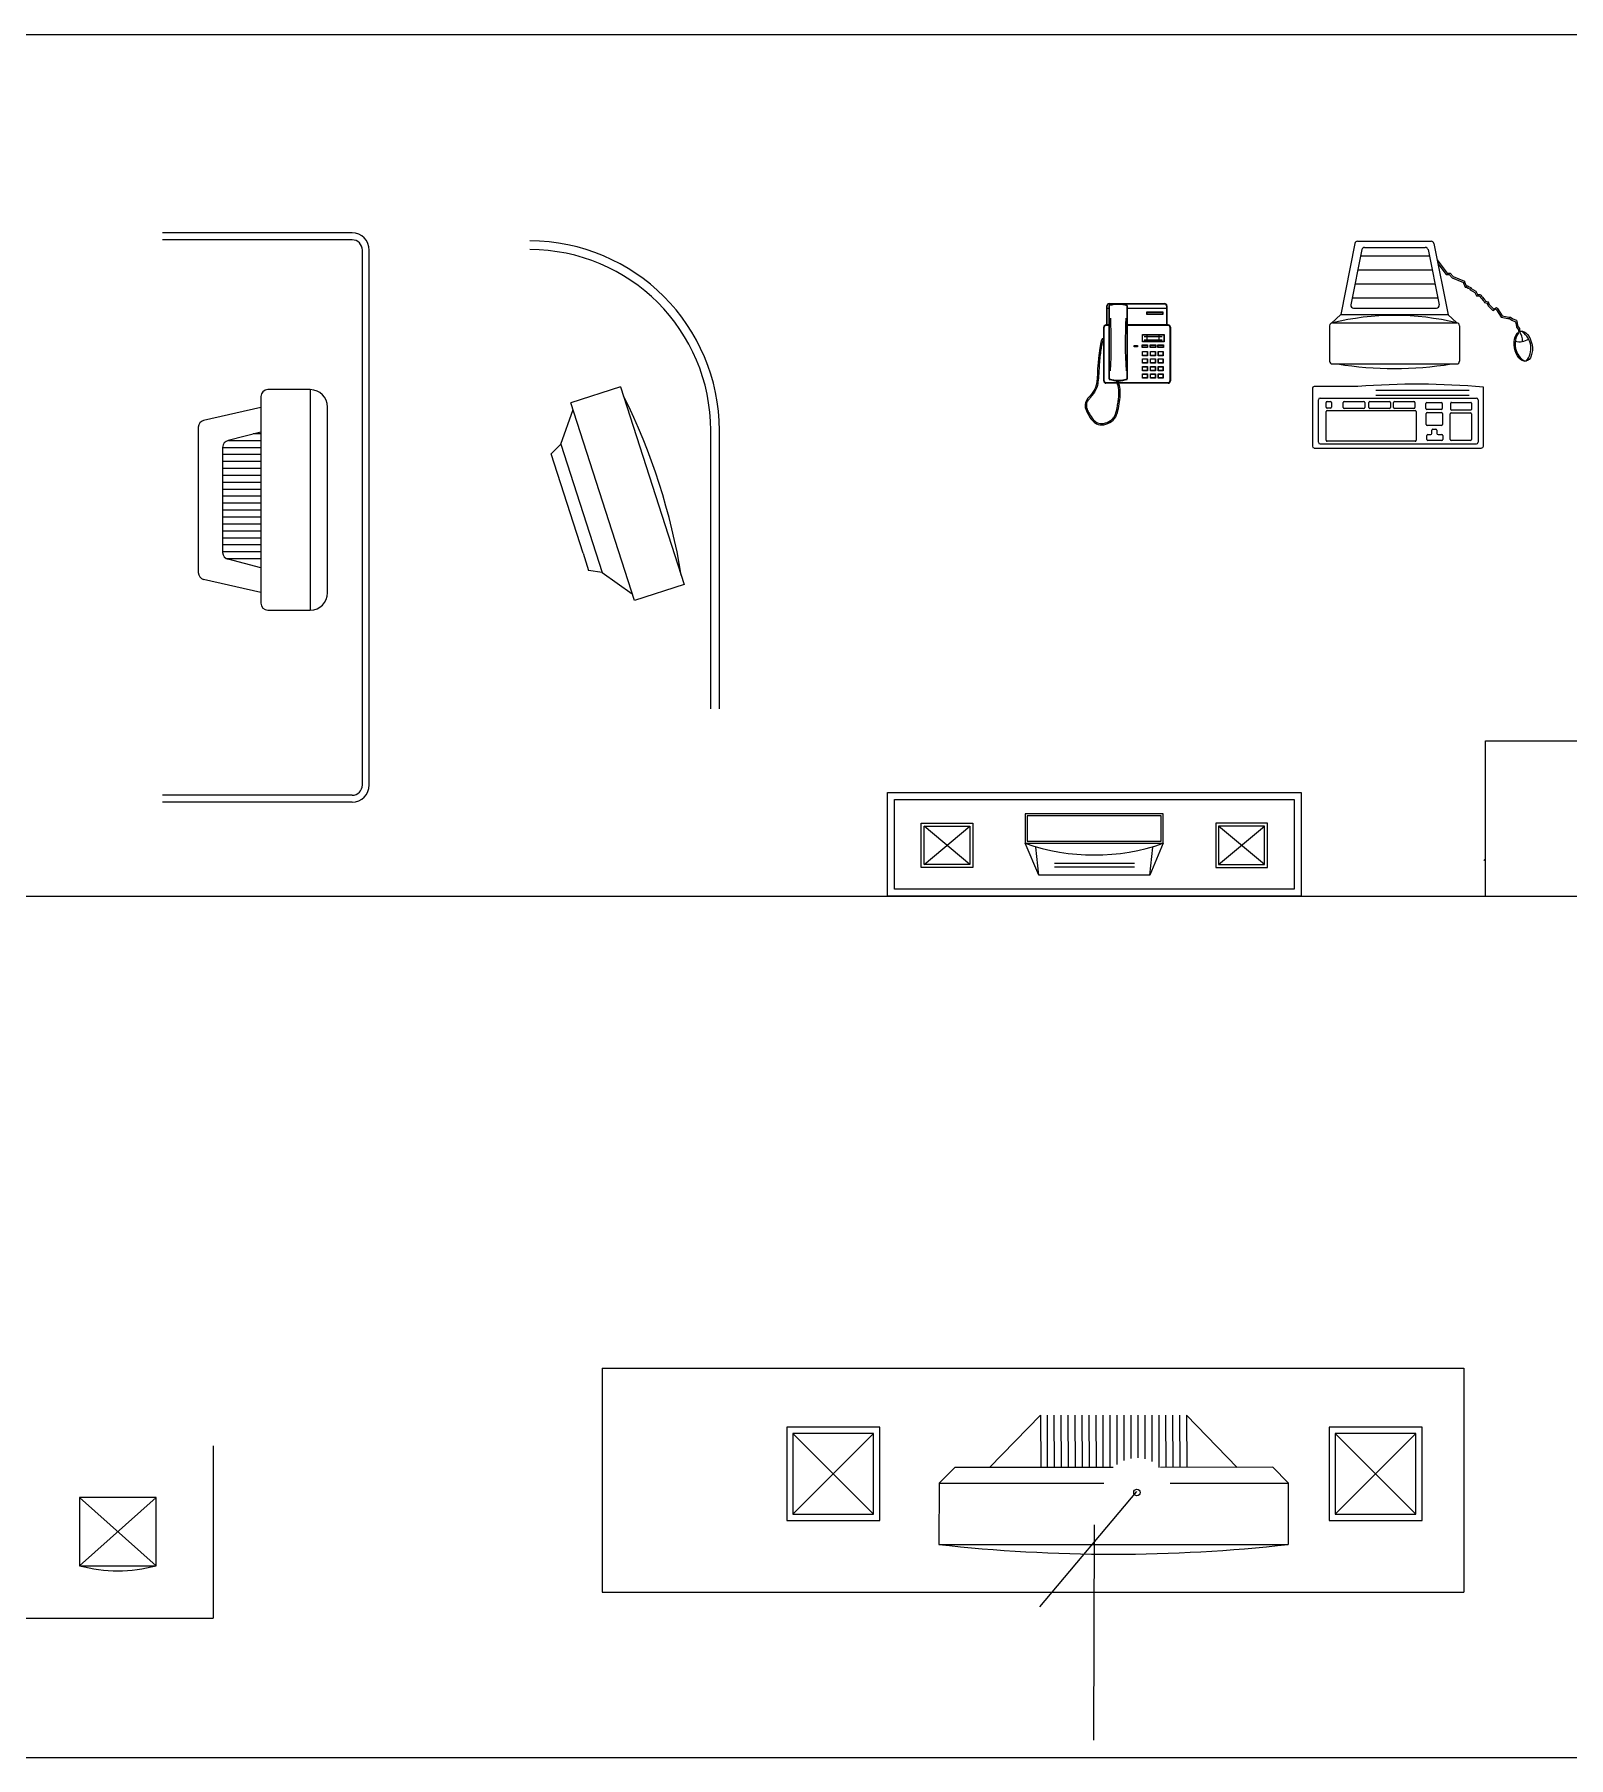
# Model space of a CAD drawing. Header units: inches. Extents: x 11.6 to 54.1, y 10.7 to 35.5.
# Drawn here: x 23.7 to 28.15, y 23.92 to 28.92 of the extents above; entities that cross this region are included whole.
import ezdxf

# ---------------------------------------------------------------- set-up
doc = ezdxf.new("R2010")
doc.units = ezdxf.units.IN
doc.header["$MEASUREMENT"] = 0
for name, color, linetype in [('02', 2, 'Continuous'), ('1', 1, 'Continuous'), ('4', 4, 'Continuous')]:
    doc.layers.add(name, color=color, linetype=linetype)

msp = doc.modelspace()

# ---------------------------------------------------------------- linework, layer by layer
at = {"layer": '02'}
for p, q in [((24.6193, 28.3421), (24.0693, 28.3421)), ((24.6193, 28.3221), (24.0693, 28.3221)), ((27.5285, 28.3114, -1.9474), (27.4875, 28.1053, -1.9474)), ((27.5363, 28.3178, -1.9474), (27.7501, 28.3178, -1.9474)), ((27.5569, 28.3002, -1.9474), (27.7329, 28.3002, -1.9474)), ((27.7579, 28.3114, -1.9474), (27.799, 28.1048, -1.9474)), ((24.6493, 26.7403), (24.6493, 28.2921)), ((24.6693, 26.7403), (24.6693, 28.2921)), ((27.5491, 28.2938, -1.9474), (27.5172, 28.1333, -1.9474)), ((27.5463, 28.2757, -1.9474), (27.7435, 28.2757, -1.9474)), ((27.7407, 28.2938, -1.9474), (27.7726, 28.1333, -1.9474)), ((27.7673, 28.2639, -1.9474), (27.796, 28.2257, -1.9474)), ((27.7694, 28.2533, -1.9474), (27.7931, 28.2219, -1.9474)), ((27.5382, 28.235, -1.9474), (27.7516, 28.235, -1.9474)), ((27.7931, 28.2219, -1.9474), (27.802, 28.2219, -1.9474)), ((27.796, 28.2257, -1.9474), (27.8049, 28.2257, -1.9474)), ((27.802, 28.2219, -1.9474), (27.811, 28.2114, -1.9474)), ((27.8049, 28.2257, -1.9474), (27.8139, 28.2153, -1.9474)), ((27.811, 28.2114, -1.9474), (27.8438, 28.198, -1.9474)), ((27.8139, 28.2153, -1.9474), (27.8467, 28.2019, -1.9474)), ((27.8467, 28.2019, -1.9474), (27.8467, 28.2002, -1.9474)), ((27.8467, 28.2002, -1.9474), (27.8512, 28.1884, -1.9474)), ((27.522, 28.1535, -1.9474), (27.7678, 28.1535, -1.9474)), ((27.5301, 28.1942, -1.9474), (27.7597, 28.1942, -1.9474)), ((27.8438, 28.198, -1.9474), (27.8438, 28.1964, -1.9474)), ((27.8438, 28.1964, -1.9474), (27.8483, 28.1846, -1.9474)), ((27.8483, 28.1846, -1.9474), (27.8528, 28.1846, -1.9474)), ((27.8512, 28.1884, -1.9474), (27.8557, 28.1884, -1.9474)), ((27.8528, 28.1846, -1.9474), (27.8573, 28.1816, -1.9474)), ((27.8557, 28.1884, -1.9474), (27.8602, 28.1855, -1.9474)), ((27.8573, 28.1816, -1.9474), (27.8617, 28.1801, -1.9474)), ((27.8602, 28.1855, -1.9474), (27.8646, 28.184, -1.9474)), ((27.8617, 28.1801, -1.9474), (27.8632, 28.1771, -1.9474)), ((27.8632, 28.1771, -1.9474), (27.8767, 28.1697, -1.9474)), ((27.8646, 28.184, -1.9474), (27.8661, 28.181, -1.9474)), ((27.8661, 28.181, -1.9474), (27.8796, 28.1735, -1.9474)), ((27.8767, 28.1697, -1.9474), (27.8812, 28.1592, -1.9474)), ((27.8796, 28.1735, -1.9474), (27.8841, 28.1631, -1.9474)), ((27.8812, 28.1592, -1.9474), (27.8886, 28.1592, -1.9474)), ((27.8841, 28.1631, -1.9474), (27.8915, 28.1631, -1.9474)), ((27.8886, 28.1592, -1.9474), (27.8916, 28.1577, -1.9474)), ((27.8915, 28.1631, -1.9474), (27.8945, 28.1616, -1.9474)), ((27.8916, 28.1577, -1.9474), (27.8931, 28.1547, -1.9474)), ((27.8931, 28.1547, -1.9474), (27.8961, 28.1518, -1.9474)), ((27.8945, 28.1616, -1.9474), (27.896, 28.1586, -1.9474)), ((27.896, 28.1586, -1.9474), (27.899, 28.1556, -1.9474)), ((27.8961, 28.1518, -1.9474), (27.9006, 28.1458, -1.9474)), ((27.899, 28.1556, -1.9474), (27.9035, 28.1497, -1.9474)), ((26.809, 28.0751, -1.9474), (26.809, 28.1309, -1.9474)), ((26.8103, 28.0751, -1.9474), (26.8103, 28.1309, -1.9474)), ((26.8103, 28.1235, -1.9474), (26.8158, 28.1235, -1.9474)), ((26.8154, 28.1373, -1.9474), (26.9767, 28.1373, -1.9474)), ((26.8154, 28.136, -1.9474), (26.9767, 28.136, -1.9474)), ((26.8158, 27.9173, -1.9474), (26.8158, 28.132, -1.9474)), ((26.8171, 27.9173, -1.9474), (26.8171, 28.131, -1.9474)), ((26.867, 28.132, -1.9474), (26.867, 27.9173, -1.9474)), ((26.8683, 28.132, -1.9474), (26.8683, 27.9173, -1.9474)), ((26.8683, 28.1235, -1.9474), (26.9831, 28.1235, -1.9474)), ((26.9251, 28.1056, -1.9474), (26.9251, 28.1127, -1.9474)), ((26.9251, 28.1127, -1.9474), (26.9711, 28.1127, -1.9474)), ((26.9711, 28.1056, -1.9474), (26.9251, 28.1056, -1.9474)), ((26.9257, 28.1062, -1.9474), (26.9257, 28.112, -1.9474)), ((26.9257, 28.112, -1.9474), (26.9705, 28.112, -1.9474)), ((26.9705, 28.1062, -1.9474), (26.9257, 28.1062, -1.9474)), ((26.9705, 28.112, -1.9474), (26.9705, 28.1062, -1.9474)), ((26.9711, 28.1127, -1.9474), (26.9711, 28.1056, -1.9474)), ((26.9818, 28.1309, -1.9474), (26.9818, 28.0751, -1.9474)), ((26.9831, 28.1309, -1.9474), (26.9831, 28.0751, -1.9474)), ((27.4603, 28.08, -1.9474), (27.4875, 28.1053, -1.9474)), ((27.4875, 28.1053, -1.9474), (27.7989, 28.1053, -1.9474)), ((27.5249, 28.1239, -1.9474), (27.7649, 28.1239, -1.9474)), ((27.7985, 28.1053, -1.9474), (27.8247, 28.0809, -1.9474)), ((27.9006, 28.1458, -1.9474), (27.9035, 28.1428, -1.9474)), ((27.9035, 28.1497, -1.9474), (27.9065, 28.1467, -1.9474)), ((27.9035, 28.1428, -1.9474), (27.905, 28.1398, -1.9474)), ((27.905, 28.1398, -1.9474), (27.911, 28.1383, -1.9474)), ((27.9065, 28.1467, -1.9474), (27.9079, 28.1437, -1.9474)), ((27.9079, 28.1437, -1.9474), (27.9139, 28.1422, -1.9474)), ((27.911, 28.1383, -1.9474), (27.914, 28.1339, -1.9474)), ((27.9139, 28.1422, -1.9474), (27.9169, 28.1377, -1.9474)), ((27.914, 28.1339, -1.9474), (27.9155, 28.1309, -1.9474)), ((27.9155, 28.1309, -1.9474), (27.9289, 28.1175, -1.9474)), ((27.9169, 28.1377, -1.9474), (27.9184, 28.1347, -1.9474)), ((27.9184, 28.1347, -1.9474), (27.9318, 28.1213, -1.9474)), ((27.9289, 28.1175, -1.9474), (27.9364, 28.1219, -1.9474)), ((27.9318, 28.1213, -1.9474), (27.9393, 28.1258, -1.9474)), ((27.9364, 28.1219, -1.9474), (27.9394, 28.1189, -1.9474)), ((27.9393, 28.1258, -1.9474), (27.9423, 28.1228, -1.9474)), ((27.9394, 28.1189, -1.9474), (27.9528, 28.0981, -1.9474)), ((27.9423, 28.1228, -1.9474), (27.9557, 28.1019, -1.9474)), ((27.9557, 28.1019, -1.9474), (27.9751, 28.0975, -1.9474)), ((26.8, 27.9125, -1.9474), (26.8, 28.0687, -1.9474)), ((26.8013, 27.9125, -1.9474), (26.8013, 28.0687, -1.9474)), ((26.8158, 28.0751, -1.9474), (26.8064, 28.0751, -1.9474)), ((26.8158, 28.0738, -1.9474), (26.8064, 28.0738, -1.9474)), ((26.9869, 28.0751, -1.9474), (26.8683, 28.0751, -1.9474)), ((26.9869, 28.0738, -1.9474), (26.8683, 28.0738, -1.9474)), ((26.9921, 28.0687, -1.9474), (26.9921, 27.9125, -1.9474)), ((26.9933, 28.0687, -1.9474), (26.9933, 27.9125, -1.9474)), ((27.4553, 28.0729, -1.9474), (27.4553, 27.9698, -1.9474)), ((27.4633, 28.0808, -1.9474), (27.8242, 28.0808, -1.9474)), ((27.8321, 28.0729, -1.9474), (27.8321, 27.9698, -1.9474)), ((27.9528, 28.0981, -1.9474), (27.9722, 28.0936, -1.9474)), ((27.9722, 28.0936, -1.9474), (27.9767, 28.0936, -1.9474)), ((27.9751, 28.0975, -1.9474), (27.9796, 28.0975, -1.9474)), ((27.9767, 28.0936, -1.9474), (27.9842, 28.0891, -1.9474)), ((27.9796, 28.0975, -1.9474), (27.9871, 28.093, -1.9474)), ((27.9842, 28.0891, -1.9474), (27.9946, 28.0846, -1.9474)), ((27.9871, 28.093, -1.9474), (27.9975, 28.0885, -1.9474)), ((27.9946, 28.0846, -1.9474), (27.9961, 28.0772, -1.9474)), ((27.9961, 28.0772, -1.9474), (27.9976, 28.0682, -1.9474)), ((27.9975, 28.0885, -1.9474), (27.999, 28.0811, -1.9474)), ((27.9976, 28.0682, -1.9474), (28.0036, 28.0608, -1.9474)), ((27.999, 28.0811, -1.9474), (28.0005, 28.0721, -1.9474)), ((28.0005, 28.0721, -1.9474), (28.0065, 28.0646, -1.9474)), ((28.0036, 28.0608, -1.9474), (28.0036, 28.0578, -1.9474)), ((28.0036, 28.0578, -1.9474), (28.0051, 28.0563, -1.9474)), ((28.0065, 28.0646, -1.9474), (28.0065, 28.056, -1.9474)), ((26.7992, 28.0294, -1.9474), (26.7992, 28.0311, -1.9474)), ((26.8885, 28.012, -1.9474), (26.8885, 28.0159, -1.9474)), ((26.8885, 28.0159, -1.9474), (26.8983, 28.0159, -1.9474)), ((26.8983, 28.012, -1.9474), (26.8885, 28.012, -1.9474)), ((26.8892, 28.0126, -1.9474), (26.8892, 28.0153, -1.9474)), ((26.8892, 28.0153, -1.9474), (26.8976, 28.0153, -1.9474)), ((26.8976, 28.0126, -1.9474), (26.8892, 28.0126, -1.9474)), ((26.8976, 28.0153, -1.9474), (26.8976, 28.0126, -1.9474)), ((26.8983, 28.0159, -1.9474), (26.8983, 28.012, -1.9474)), ((26.9115, 28.0097, -1.9474), (26.9115, 28.017, -1.9474)), ((26.9115, 28.017, -1.9474), (26.9273, 28.017, -1.9474)), ((26.9273, 28.0097, -1.9474), (26.9115, 28.0097, -1.9474)), ((26.9121, 28.0265, -1.9474), (26.9121, 28.0469, -1.9474)), ((26.9121, 28.0469, -1.9474), (26.9753, 28.0469, -1.9474)), ((26.9753, 28.0265, -1.9474), (26.9121, 28.0265, -1.9474)), ((26.9121, 28.0104, -1.9474), (26.9121, 28.0163, -1.9474)), ((26.9121, 28.0163, -1.9474), (26.9267, 28.0163, -1.9474)), ((26.9267, 28.0104, -1.9474), (26.9121, 28.0104, -1.9474)), ((26.9128, 28.0272, -1.9474), (26.9128, 28.0463, -1.9474)), ((26.9128, 28.0463, -1.9474), (26.9747, 28.0463, -1.9474)), ((26.9747, 28.0272, -1.9474), (26.9128, 28.0272, -1.9474)), ((26.9173, 28.0414, -1.9474), (26.9697, 28.0414, -1.9474)), ((26.9173, 28.0322, -1.9474), (26.9697, 28.0322, -1.9474)), ((26.9253, 28.0445, -1.9474), (26.9253, 28.0287, -1.9474)), ((26.9267, 28.0163, -1.9474), (26.9267, 28.0104, -1.9474)), ((26.9273, 28.017, -1.9474), (26.9273, 28.0097, -1.9474)), ((26.9348, 28.0097, -1.9474), (26.9348, 28.017, -1.9474)), ((26.9348, 28.017, -1.9474), (26.9507, 28.017, -1.9474)), ((26.9507, 28.0097, -1.9474), (26.9348, 28.0097, -1.9474)), ((26.9355, 28.0104, -1.9474), (26.9355, 28.0163, -1.9474)), ((26.9355, 28.0163, -1.9474), (26.9501, 28.0163, -1.9474)), ((26.9501, 28.0104, -1.9474), (26.9355, 28.0104, -1.9474)), ((26.9501, 28.0163, -1.9474), (26.9501, 28.0104, -1.9474)), ((26.9507, 28.017, -1.9474), (26.9507, 28.0097, -1.9474)), ((26.9572, 28.0097, -1.9474), (26.9572, 28.017, -1.9474)), ((26.9572, 28.017, -1.9474), (26.9731, 28.017, -1.9474)), ((26.9731, 28.0097, -1.9474), (26.9572, 28.0097, -1.9474)), ((26.9578, 28.0104, -1.9474), (26.9578, 28.0163, -1.9474)), ((26.9578, 28.0163, -1.9474), (26.9724, 28.0163, -1.9474)), ((26.9724, 28.0104, -1.9474), (26.9578, 28.0104, -1.9474)), ((26.9599, 28.0445, -1.9474), (26.9599, 28.0287, -1.9474)), ((26.9724, 28.0163, -1.9474), (26.9724, 28.0104, -1.9474)), ((26.9731, 28.017, -1.9474), (26.9731, 28.0097, -1.9474)), ((26.9747, 28.0463, -1.9474), (26.9747, 28.0272, -1.9474)), ((26.9753, 28.0469, -1.9474), (26.9753, 28.0265, -1.9474)), ((26.9121, 27.9857, -1.9474), (26.9121, 27.9984, -1.9474)), ((26.9121, 27.9984, -1.9474), (26.9267, 27.9984, -1.9474)), ((26.9267, 27.9857, -1.9474), (26.9121, 27.9857, -1.9474)), ((26.9121, 27.9643, -1.9474), (26.9121, 27.977, -1.9474)), ((26.9121, 27.977, -1.9474), (26.9267, 27.977, -1.9474)), ((26.9267, 27.9643, -1.9474), (26.9121, 27.9643, -1.9474)), ((26.9121, 27.942, -1.9474), (26.9121, 27.9546, -1.9474)), ((26.9121, 27.9546, -1.9474), (26.9267, 27.9546, -1.9474)), ((26.9128, 27.9864, -1.9474), (26.9128, 27.9977, -1.9474)), ((26.9128, 27.9977, -1.9474), (26.9261, 27.9977, -1.9474)), ((26.9261, 27.9864, -1.9474), (26.9128, 27.9864, -1.9474)), ((26.9128, 27.965, -1.9474), (26.9128, 27.9763, -1.9474)), ((26.9128, 27.9763, -1.9474), (26.9261, 27.9763, -1.9474)), ((26.9261, 27.965, -1.9474), (26.9128, 27.965, -1.9474)), ((26.9128, 27.9426, -1.9474), (26.9128, 27.954, -1.9474)), ((26.9128, 27.954, -1.9474), (26.9261, 27.954, -1.9474)), ((26.9261, 27.9977, -1.9474), (26.9261, 27.9864, -1.9474)), ((26.9261, 27.9763, -1.9474), (26.9261, 27.965, -1.9474)), ((26.9261, 27.954, -1.9474), (26.9261, 27.9426, -1.9474)), ((26.9267, 27.9984, -1.9474), (26.9267, 27.9857, -1.9474)), ((26.9267, 27.977, -1.9474), (26.9267, 27.9643, -1.9474)), ((26.9267, 27.9546, -1.9474), (26.9267, 27.942, -1.9474)), ((26.9355, 27.9857, -1.9474), (26.9355, 27.9984, -1.9474)), ((26.9355, 27.9984, -1.9474), (26.9501, 27.9984, -1.9474)), ((26.9501, 27.9857, -1.9474), (26.9355, 27.9857, -1.9474)), ((26.9355, 27.9643, -1.9474), (26.9355, 27.977, -1.9474)), ((26.9355, 27.977, -1.9474), (26.9501, 27.977, -1.9474)), ((26.9501, 27.9643, -1.9474), (26.9355, 27.9643, -1.9474)), ((26.9355, 27.942, -1.9474), (26.9355, 27.9546, -1.9474)), ((26.9355, 27.9546, -1.9474), (26.9501, 27.9546, -1.9474)), ((26.9361, 27.9864, -1.9474), (26.9361, 27.9977, -1.9474)), ((26.9361, 27.9977, -1.9474), (26.9494, 27.9977, -1.9474)), ((26.9494, 27.9864, -1.9474), (26.9361, 27.9864, -1.9474)), ((26.9361, 27.965, -1.9474), (26.9361, 27.9763, -1.9474)), ((26.9361, 27.9763, -1.9474), (26.9494, 27.9763, -1.9474)), ((26.9494, 27.965, -1.9474), (26.9361, 27.965, -1.9474)), ((26.9361, 27.9426, -1.9474), (26.9361, 27.954, -1.9474)), ((26.9361, 27.954, -1.9474), (26.9494, 27.954, -1.9474)), ((26.9494, 27.9977, -1.9474), (26.9494, 27.9864, -1.9474)), ((26.9494, 27.9763, -1.9474), (26.9494, 27.965, -1.9474)), ((26.9494, 27.954, -1.9474), (26.9494, 27.9426, -1.9474)), ((26.9501, 27.9984, -1.9474), (26.9501, 27.9857, -1.9474)), ((26.9501, 27.977, -1.9474), (26.9501, 27.9643, -1.9474)), ((26.9501, 27.9546, -1.9474), (26.9501, 27.942, -1.9474)), ((26.9578, 27.9857, -1.9474), (26.9578, 27.9984, -1.9474)), ((26.9578, 27.9984, -1.9474), (26.9724, 27.9984, -1.9474)), ((26.9724, 27.9857, -1.9474), (26.9578, 27.9857, -1.9474)), ((26.9578, 27.9643, -1.9474), (26.9578, 27.977, -1.9474)), ((26.9578, 27.977, -1.9474), (26.9724, 27.977, -1.9474)), ((26.9724, 27.9643, -1.9474), (26.9578, 27.9643, -1.9474)), ((26.9578, 27.942, -1.9474), (26.9578, 27.9546, -1.9474)), ((26.9578, 27.9546, -1.9474), (26.9724, 27.9546, -1.9474)), ((26.9585, 27.9864, -1.9474), (26.9585, 27.9977, -1.9474)), ((26.9585, 27.9977, -1.9474), (26.9718, 27.9977, -1.9474)), ((26.9718, 27.9864, -1.9474), (26.9585, 27.9864, -1.9474)), ((26.9585, 27.965, -1.9474), (26.9585, 27.9763, -1.9474)), ((26.9585, 27.9763, -1.9474), (26.9718, 27.9763, -1.9474)), ((26.9718, 27.965, -1.9474), (26.9585, 27.965, -1.9474)), ((26.9585, 27.9426, -1.9474), (26.9585, 27.954, -1.9474)), ((26.9585, 27.954, -1.9474), (26.9718, 27.954, -1.9474)), ((26.9718, 27.9977, -1.9474), (26.9718, 27.9864, -1.9474)), ((26.9718, 27.9763, -1.9474), (26.9718, 27.965, -1.9474)), ((26.9718, 27.954, -1.9474), (26.9718, 27.9426, -1.9474)), ((26.9724, 27.9984, -1.9474), (26.9724, 27.9857, -1.9474)), ((26.9724, 27.977, -1.9474), (26.9724, 27.9643, -1.9474)), ((26.9724, 27.9546, -1.9474), (26.9724, 27.942, -1.9474)), ((27.4633, 27.9619, -1.9474), (27.8242, 27.9619, -1.9474)), ((26.9869, 27.9073, -1.9474), (26.8064, 27.9073, -1.9474)), ((26.9869, 27.906, -1.9474), (26.8064, 27.906, -1.9474)), ((26.9267, 27.942, -1.9474), (26.9121, 27.942, -1.9474)), ((26.9121, 27.9206, -1.9474), (26.9121, 27.9332, -1.9474)), ((26.9121, 27.9332, -1.9474), (26.9267, 27.9332, -1.9474)), ((26.9267, 27.9206, -1.9474), (26.9121, 27.9206, -1.9474)), ((26.9261, 27.9426, -1.9474), (26.9128, 27.9426, -1.9474)), ((26.9128, 27.9213, -1.9474), (26.9128, 27.9326, -1.9474)), ((26.9128, 27.9326, -1.9474), (26.9261, 27.9326, -1.9474)), ((26.9261, 27.9213, -1.9474), (26.9128, 27.9213, -1.9474)), ((26.9261, 27.9326, -1.9474), (26.9261, 27.9213, -1.9474)), ((26.9267, 27.9332, -1.9474), (26.9267, 27.9206, -1.9474)), ((26.9501, 27.942, -1.9474), (26.9355, 27.942, -1.9474)), ((26.9355, 27.9206, -1.9474), (26.9355, 27.9332, -1.9474)), ((26.9355, 27.9332, -1.9474), (26.9501, 27.9332, -1.9474)), ((26.9501, 27.9206, -1.9474), (26.9355, 27.9206, -1.9474)), ((26.9494, 27.9426, -1.9474), (26.9361, 27.9426, -1.9474)), ((26.9361, 27.9213, -1.9474), (26.9361, 27.9326, -1.9474)), ((26.9361, 27.9326, -1.9474), (26.9494, 27.9326, -1.9474)), ((26.9494, 27.9213, -1.9474), (26.9361, 27.9213, -1.9474)), ((26.9494, 27.9326, -1.9474), (26.9494, 27.9213, -1.9474)), ((26.9501, 27.9332, -1.9474), (26.9501, 27.9206, -1.9474)), ((26.9724, 27.942, -1.9474), (26.9578, 27.942, -1.9474)), ((26.9578, 27.9206, -1.9474), (26.9578, 27.9332, -1.9474)), ((26.9578, 27.9332, -1.9474), (26.9724, 27.9332, -1.9474)), ((26.9724, 27.9206, -1.9474), (26.9578, 27.9206, -1.9474)), ((26.9718, 27.9426, -1.9474), (26.9585, 27.9426, -1.9474)), ((26.9585, 27.9213, -1.9474), (26.9585, 27.9326, -1.9474)), ((26.9585, 27.9326, -1.9474), (26.9718, 27.9326, -1.9474)), ((26.9718, 27.9213, -1.9474), (26.9585, 27.9213, -1.9474)), ((26.9718, 27.9326, -1.9474), (26.9718, 27.9213, -1.9474)), ((26.9724, 27.9332, -1.9474), (26.9724, 27.9206, -1.9474)), ((24.3546, 27.8672), (24.3546, 27.2676)), ((24.498, 27.8873), (24.3747, 27.8873)), ((24.498, 27.8873), (24.498, 27.2475)), ((25.3984, 27.8956), (25.254, 27.8491)), ((25.3984, 27.8956), (25.5829, 27.3222)), ((27.4055, 27.8915, -1.9474), (27.4055, 27.723, -1.9474)), ((27.5372, 27.8965, -1.9474), (27.4105, 27.8965, -1.9474)), ((27.4227, 27.7346, -1.9474), (27.4227, 27.8579, -1.9474)), ((27.4276, 27.8628, -1.9474), (27.881, 27.8628, -1.9474)), ((27.4478, 27.8528, -1.9474), (27.4581, 27.8528, -1.9474)), ((27.4973, 27.8526, -1.9474), (27.554, 27.8526, -1.9474)), ((27.5718, 27.8526, -1.9474), (27.6285, 27.8526, -1.9474)), ((27.5897, 27.8854, -1.9474), (27.8604, 27.8854, -1.9474)), ((27.5897, 27.8712, -1.9474), (27.8604, 27.8712, -1.9474)), ((27.6432, 27.8526, -1.9474), (27.6999, 27.8526, -1.9474)), ((27.8086, 27.8503, -1.9474), (27.8649, 27.8503, -1.9474)), ((27.886, 27.8579, -1.9474), (27.886, 27.7346, -1.9474)), ((27.9012, 27.723, -1.9474), (27.9012, 27.8947, -1.9474)), ((24.3546, 27.836), (24.1887, 27.7979)), ((24.5484, 27.2979), (24.5484, 27.8369)), ((25.2248, 27.7287), (25.2603, 27.8296)), ((25.4385, 27.2757), (25.254, 27.8491)), ((27.4448, 27.8369, -1.9474), (27.4448, 27.8498, -1.9474)), ((27.4449, 27.7404, -1.9474), (27.4449, 27.8242, -1.9474)), ((27.4581, 27.834, -1.9474), (27.4478, 27.834, -1.9474)), ((27.4479, 27.8271, -1.9474), (27.7033, 27.8271, -1.9474)), ((27.461, 27.8498, -1.9474), (27.461, 27.8369, -1.9474)), ((27.4944, 27.836, -1.9474), (27.4944, 27.8497, -1.9474)), ((27.554, 27.8331, -1.9474), (27.4973, 27.8331, -1.9474)), ((27.557, 27.8497, -1.9474), (27.557, 27.836, -1.9474)), ((27.5689, 27.836, -1.9474), (27.5689, 27.8497, -1.9474)), ((27.6285, 27.8331, -1.9474), (27.5718, 27.8331, -1.9474)), ((27.6315, 27.8497, -1.9474), (27.6315, 27.836, -1.9474)), ((27.6402, 27.836, -1.9474), (27.6402, 27.8497, -1.9474)), ((27.6999, 27.8331, -1.9474), (27.6432, 27.8331, -1.9474)), ((27.7029, 27.8497, -1.9474), (27.7029, 27.836, -1.9474)), ((27.7063, 27.8242, -1.9474), (27.7063, 27.7404, -1.9474)), ((27.7347, 27.8326, -1.9474), (27.7347, 27.8469, -1.9474)), ((27.7356, 27.7866, -1.9474), (27.7356, 27.8177, -1.9474)), ((27.7376, 27.8499, -1.9474), (27.7792, 27.8499, -1.9474)), ((27.7792, 27.8297, -1.9474), (27.7376, 27.8297, -1.9474)), ((27.7386, 27.8206, -1.9474), (27.7798, 27.8206, -1.9474)), ((27.7822, 27.8469, -1.9474), (27.7822, 27.8326, -1.9474)), ((27.7827, 27.8177, -1.9474), (27.7827, 27.7866, -1.9474)), ((27.805, 27.7427, -1.9474), (27.805, 27.8172, -1.9474)), ((27.8066, 27.8298, -1.9474), (27.8066, 27.8483, -1.9474)), ((27.808, 27.8201, -1.9474), (27.8642, 27.8201, -1.9474)), ((27.8649, 27.8278, -1.9474), (27.8086, 27.8278, -1.9474)), ((27.8669, 27.8483, -1.9474), (27.8669, 27.8298, -1.9474)), ((27.8672, 27.8172, -1.9474), (27.8672, 27.7427, -1.9474)), ((24.1733, 27.7783), (24.1733, 27.3565)), ((24.3546, 27.7641), (24.2602, 27.7397)), ((24.3323, 27.7599), (24.3546, 27.7599)), ((25.6598, 26.9609), (25.6598, 27.7687)), ((25.6848, 26.9609), (25.6848, 27.7687)), ((27.737, 27.7428, -1.9474), (27.737, 27.7545, -1.9474)), ((27.7798, 27.7836, -1.9474), (27.7386, 27.7836, -1.9474)), ((27.74, 27.7574, -1.9474), (27.7488, 27.7574, -1.9474)), ((27.7518, 27.7604, -1.9474), (27.7518, 27.7694, -1.9474)), ((27.7548, 27.7724, -1.9474), (27.7637, 27.7724, -1.9474)), ((27.7667, 27.7694, -1.9474), (27.7667, 27.7604, -1.9474)), ((27.7697, 27.7574, -1.9474), (27.7804, 27.7574, -1.9474)), ((27.7834, 27.7545, -1.9474), (27.7834, 27.7428, -1.9474)), ((24.2438, 27.7199), (24.2438, 27.4149)), ((24.2438, 27.7199), (24.3546, 27.7199)), ((24.2605, 27.7397), (24.3546, 27.7397)), ((25.2248, 27.7287), (25.1967, 27.7012)), ((25.2895, 27.4128), (25.1967, 27.7012)), ((25.2248, 27.7287), (25.3446, 27.3565)), ((27.4105, 27.718, -1.9474), (27.8963, 27.718, -1.9474)), ((27.881, 27.7296, -1.9474), (27.4276, 27.7296, -1.9474)), ((27.7033, 27.7374, -1.9474), (27.4479, 27.7374, -1.9474)), ((27.7804, 27.7399, -1.9474), (27.74, 27.7399, -1.9474)), ((27.8642, 27.7398, -1.9474), (27.808, 27.7398, -1.9474)), ((24.2438, 27.6997), (24.3546, 27.6997)), ((24.2438, 27.6796), (24.3546, 27.6796)), ((24.2438, 27.6594), (24.3546, 27.6594)), ((24.2438, 27.6393), (24.3546, 27.6393)), ((24.2438, 27.6191), (24.3546, 27.6191)), ((24.2438, 27.5989), (24.3546, 27.5989)), ((24.2438, 27.5788), (24.3546, 27.5788)), ((24.2438, 27.5586), (24.3546, 27.5586)), ((24.2438, 27.5385), (24.3546, 27.5385)), ((24.2438, 27.5183), (24.3546, 27.5183)), ((24.2438, 27.4981), (24.3546, 27.4981)), ((24.2438, 27.478), (24.3546, 27.478)), ((24.2438, 27.4578), (24.3546, 27.4578)), ((24.2438, 27.4377), (24.3546, 27.4377)), ((24.2438, 27.4175), (24.3546, 27.4175)), ((25.2895, 27.4128), (25.3056, 27.3625)), ((24.2541, 27.3973), (24.3546, 27.3973)), ((24.3546, 27.3707), (24.2602, 27.3951)), ((25.3446, 27.3565), (25.3056, 27.3625)), ((25.3446, 27.3565), (25.4322, 27.2953)), ((24.3546, 27.2988), (24.1887, 27.3369)), ((25.5829, 27.3222), (25.4385, 27.2757)), ((24.3747, 27.2475), (24.498, 27.2475)), ((27.9077, 26.868), (28.5338, 26.868)), ((27.9077, 26.418), (27.9077, 26.868)), ((24.6193, 26.7103), (24.0693, 26.7103)), ((24.6193, 26.6903), (24.0693, 26.6903)), ((26.2788, 26.509), (26.4117, 26.6204)), ((26.4117, 26.509), (26.2788, 26.6204)), ((27.1333, 26.509), (27.2662, 26.6204)), ((27.2662, 26.509), (27.1333, 26.6204)), ((26.6113, 26.4787), (26.5723, 26.571)), ((26.6113, 26.4787), (26.6025, 26.5598)), ((26.9723, 26.571), (26.9333, 26.4787)), ((26.9333, 26.4787), (26.9421, 26.5598)), ((26.6568, 26.5135), (26.8893, 26.5135)), ((26.6568, 26.5029), (26.8893, 26.5029)), ((27.9029, 26.5207), (27.9077, 26.5255)), ((26.9333, 26.4787), (26.6113, 26.4787)), ((25.3444, 25.0483), (25.3444, 24.3983)), ((25.3444, 25.0483), (27.8444, 25.0483)), ((27.8444, 25.0483), (27.8444, 24.3983)), ((26.6169, 24.9114), (26.4688, 24.7596)), ((26.6169, 24.9114), (26.6174, 24.7597)), ((26.6354, 24.9114), (26.6358, 24.7597)), ((26.6556, 24.9115), (26.6561, 24.7597)), ((26.6759, 24.9115), (26.6763, 24.7597)), ((26.6961, 24.9115), (26.6966, 24.7597)), ((26.7164, 24.9115), (26.7168, 24.7598)), ((26.7366, 24.9115), (26.7371, 24.7598)), ((26.7569, 24.9115), (26.7573, 24.7598)), ((26.7771, 24.9116), (26.7776, 24.7598)), ((26.7974, 24.9116), (26.7978, 24.7598)), ((26.7974, 24.9116), (26.7978, 24.7598)), ((26.8176, 24.9116), (26.8181, 24.7598)), ((26.8379, 24.9116), (26.8383, 24.7688)), ((26.8581, 24.9116), (26.8585, 24.7799)), ((26.8784, 24.9116), (26.8787, 24.7858)), ((26.8986, 24.9116), (26.899, 24.7873)), ((26.9189, 24.9117), (26.9193, 24.7847)), ((26.9391, 24.9117), (26.9395, 24.7775)), ((26.9594, 24.9117), (26.9598, 24.7599)), ((26.9796, 24.9117), (26.9801, 24.76)), ((26.9796, 24.9117), (26.9801, 24.76)), ((26.9999, 24.9117), (27.0003, 24.76)), ((27.0201, 24.9117), (27.0206, 24.76)), ((27.0396, 24.9114), (27.1874, 24.7601)), ((27.0404, 24.9118), (27.0408, 24.76)), ((25.8984, 24.6243), (26.1324, 24.8583)), ((26.1324, 24.6243), (25.8984, 24.8583)), ((27.4717, 24.6243), (27.7057, 24.8583)), ((27.7057, 24.6243), (27.4717, 24.8583)), ((26.3228, 24.7145), (26.3682, 24.7595)), ((26.8274, 24.7598), (26.3682, 24.7595)), ((27.2903, 24.7602), (26.9651, 24.7599)), ((27.3353, 24.7152), (27.2903, 24.7602)), ((26.3228, 24.7145), (26.3212, 24.5363)), ((26.3228, 24.7145), (26.8, 24.7145)), ((26.9926, 24.7145), (27.3353, 24.7145)), ((27.3353, 24.7152), (27.3353, 24.5363)), ((23.829, 24.6724), (24.0506, 24.4746)), ((24.0506, 24.6724), (23.829, 24.4746)), ((26.8946, 24.6903), (26.6136, 24.3551)), ((26.7719, 24.5937), (26.7701, 23.9683)), ((26.3212, 24.5363), (27.3353, 24.5363)), ((25.3444, 24.3983), (27.8444, 24.3983))]:
    msp.add_line(p, q, dxfattribs=at)
for points in [[(27.3725, 26.418), (26.1725, 26.418), (26.1725, 26.718), (27.3725, 26.718)], [(27.3525, 26.438), (26.1925, 26.438), (26.1925, 26.698), (27.3525, 26.698)], [(26.9723, 26.571), (26.9723, 26.6567), (26.5723, 26.6567), (26.5723, 26.571)], [(26.9666, 26.5767), (26.9666, 26.651), (26.578, 26.651), (26.578, 26.5767)], [(26.2702, 26.5004), (26.2702, 26.629), (26.4202, 26.629), (26.4202, 26.5004)], [(26.2788, 26.509), (26.2788, 26.6204), (26.4117, 26.6204), (26.4117, 26.509)], [(27.2747, 26.5004), (27.2747, 26.629), (27.1247, 26.629), (27.1247, 26.5004)], [(27.2662, 26.509), (27.2662, 26.6204), (27.1333, 26.6204), (27.1333, 26.509)], [(26.1504, 24.8763), (25.8804, 24.8763), (25.8804, 24.6063), (26.1504, 24.6063)], [(26.1324, 24.8583), (25.8984, 24.8583), (25.8984, 24.6243), (26.1324, 24.6243)], [(27.7237, 24.8763), (27.4537, 24.8763), (27.4537, 24.6063), (27.7237, 24.6063)], [(27.7057, 24.8583), (27.4717, 24.8583), (27.4717, 24.6243), (27.7057, 24.6243)], [(24.0506, 24.4746), (24.0506, 24.6724), (23.829, 24.6724), (23.829, 24.4746)]]:
    msp.add_lwpolyline(points, close=True, dxfattribs=at)
msp.add_circle((26.8963, 24.6873), 0.00945, dxfattribs=at)
for centre, radius, start, end in [((24.6193, 28.2921), 0.05, 0, 90), ((24.6193, 28.2921), 0.03, 0, 90), ((25.1348, 27.7687), 0.55, 0, 90), ((27.5363, 28.3098, -1.9474), 0.00793, 90, 168.7366), ((27.5569, 28.2922, -1.9474), 0.00793, 90, 168.7366), ((27.7329, 28.2922, -1.9474), 0.00793, 11.2634, 90), ((27.7501, 28.3098, -1.9474), 0.00793, 11.2634, 90), ((25.1348, 27.7687), 0.525, 0, 90), ((26.8154, 28.1309, -1.9474), 0.00643, 90, 180), ((26.8154, 28.1309, -1.9474), 0.00514, 90, 180), ((26.8421, 28.0516, -1.9474), 0.0846, 71.909, 108.091), ((26.8421, 28.0516, -1.9474), 0.0833, 71.909, 107.4511), ((26.9767, 28.1309, -1.9474), 0.00643, 0, 90), ((26.9767, 28.1309, -1.9474), 0.00514, 0, 90), ((27.6437, 27.3559, -1.9474), 0.747, 76.0219, 103.9781), ((27.5249, 28.1318, -1.9474), 0.00793, 168.7366, 270), ((27.7649, 28.1318, -1.9474), 0.00793, 270, 11.2634), ((26.8064, 28.0687, -1.9474), 0.00643, 90, 180), ((26.8064, 28.0687, -1.9474), 0.00514, 90, 180), ((25.3699, 28.0243, -1.9474), 1.4519, 356.7664, 2.7991), ((28.3142, 28.0243, -1.9474), 1.4519, 177.2009, 183.2336), ((26.9869, 28.0687, -1.9474), 0.00643, 0, 90), ((26.9869, 28.0687, -1.9474), 0.00514, 0, 90), ((27.4633, 28.0729, -1.9474), 0.00793, 90, 180), ((27.8242, 28.0729, -1.9474), 0.00793, 0, 90), ((28.0508, 28.0195, -1.9474), 0.0576, 144.9098, 239.9467), ((27.9638, 28.0261, -1.9474), 0.0514, 1.238, 35.172), ((27.9817, 28.0071, -1.9474), 0.0576, 320.023, 55.3165), ((28.0057, 28.0751, -1.9474), 0.0488, 255.8837, 303.2995), ((27.4633, 27.9698, -1.9474), 0.00793, 180, 270), ((27.6431, 28.9832, -1.9474), 1.0345, 260.8439, 279.1561), ((27.8242, 27.9698, -1.9474), 0.00793, 270, 0), ((26.8064, 27.9125, -1.9474), 0.00643, 180, 270), ((26.8064, 27.9125, -1.9474), 0.00514, 180, 270), ((26.8421, 27.9977, -1.9474), 0.0846, 251.909, 288.091), ((26.8421, 27.9977, -1.9474), 0.0833, 251.909, 288.091), ((26.9869, 27.9125, -1.9474), 0.00643, 270, 0), ((26.9869, 27.9125, -1.9474), 0.00514, 270, 0), ((27.7085, 25.6909, -1.9474), 2.2122, 85.002, 94.4425), ((24.3747, 27.8672), 0.0202, 90, 180), ((24.498, 27.8369), 0.0504, 0, 90), ((23.7739, 27.0565), 1.824, 9.2291, 26.4468), ((27.4105, 27.8915, -1.9474), 0.00496, 90, 180), ((27.4276, 27.8579, -1.9474), 0.00496, 90, 180), ((27.4478, 27.8498, -1.9474), 0.00297, 90, 180), ((27.4581, 27.8498, -1.9474), 0.00297, 0, 90), ((27.4973, 27.8497, -1.9474), 0.00297, 90, 180), ((27.554, 27.8497, -1.9474), 0.00297, 0, 90), ((27.5718, 27.8497, -1.9474), 0.00297, 90, 180), ((27.6285, 27.8497, -1.9474), 0.00297, 0, 90), ((27.6432, 27.8497, -1.9474), 0.00297, 90, 180), ((27.6999, 27.8497, -1.9474), 0.00297, 0, 90), ((27.8086, 27.8483, -1.9474), 0.00198, 90, 180), ((27.8649, 27.8483, -1.9474), 0.00198, 0, 90), ((27.881, 27.8579, -1.9474), 0.00496, 0, 90), ((27.4478, 27.8369, -1.9474), 0.00297, 180, 270), ((27.4479, 27.8242, -1.9474), 0.00297, 90, 180), ((27.4581, 27.8369, -1.9474), 0.00297, 270, 0), ((27.4973, 27.836, -1.9474), 0.00297, 180, 270), ((27.554, 27.836, -1.9474), 0.00297, 270, 0), ((27.5718, 27.836, -1.9474), 0.00297, 180, 270), ((27.6285, 27.836, -1.9474), 0.00297, 270, 0), ((27.6432, 27.836, -1.9474), 0.00297, 180, 270), ((27.6999, 27.836, -1.9474), 0.00297, 270, 0), ((27.7033, 27.8242, -1.9474), 0.00297, 0, 90), ((27.7376, 27.8469, -1.9474), 0.00297, 90, 180), ((27.7376, 27.8326, -1.9474), 0.00297, 180, 270), ((27.7386, 27.8177, -1.9474), 0.00297, 90, 180), ((27.7792, 27.8469, -1.9474), 0.00297, 0, 90), ((27.7792, 27.8326, -1.9474), 0.00297, 270, 0), ((27.7798, 27.8177, -1.9474), 0.00297, 0, 90), ((27.808, 27.8172, -1.9474), 0.00297, 90, 180), ((27.8086, 27.8298, -1.9474), 0.00198, 180, 270), ((27.8642, 27.8172, -1.9474), 0.00297, 0, 90), ((27.8649, 27.8298, -1.9474), 0.00198, 270, 0), ((24.1934, 27.7783), 0.0202, 103.773, 180), ((27.7386, 27.7866, -1.9474), 0.00297, 180, 270), ((27.74, 27.7545, -1.9474), 0.00297, 90, 180), ((27.7488, 27.7604, -1.9474), 0.00297, 270, 0), ((27.7548, 27.7694, -1.9474), 0.00297, 90, 180), ((27.7637, 27.7694, -1.9474), 0.00297, 0, 90), ((27.7697, 27.7604, -1.9474), 0.00297, 180, 270), ((27.7798, 27.7866, -1.9474), 0.00297, 270, 0), ((27.7804, 27.7545, -1.9474), 0.00297, 0, 90), ((24.264, 27.7199), 0.0202, 100.7816, 180), ((27.4105, 27.723, -1.9474), 0.00496, 180, 270), ((27.4276, 27.7346, -1.9474), 0.00496, 180, 270), ((27.4479, 27.7404, -1.9474), 0.00297, 180, 270), ((27.7033, 27.7404, -1.9474), 0.00297, 270, 0), ((27.74, 27.7428, -1.9474), 0.00297, 180, 270), ((27.7804, 27.7428, -1.9474), 0.00297, 270, 0), ((27.808, 27.7427, -1.9474), 0.00297, 180, 270), ((27.8592, 27.7427, -1.9474), 0.00297, 270, 270), ((27.8642, 27.7427, -1.9474), 0.00297, 270, 0), ((27.881, 27.7346, -1.9474), 0.00496, 270, 0), ((27.8963, 27.723, -1.9474), 0.00496, 270, 0), ((24.264, 27.4149), 0.0202, 180, 259.2184), ((24.1934, 27.3565), 0.0202, 180, 256.227), ((24.3747, 27.2676), 0.0202, 180, 270), ((24.498, 27.2979), 0.0504, 270, 0), ((24.6193, 26.7403), 0.03, 270, 0), ((24.6193, 26.7403), 0.05, 270, 0), ((26.7723, 27.1423), 0.6053, 250.7057, 289.2943), ((26.8282, 29.0888), 4.5806, 263.6448, 276.3552)]:
    msp.add_arc(centre, radius, start, end, dxfattribs=at)
msp.add_ellipse((28.0169, 28.0133, -1.9474), major_axis=(-0.0077, 0.0434), ratio=0.588236, dxfattribs=at)
for points, knots in [([(26.801, 28.0311, -1.9474), (26.7936, 28.0528, -1.9474), (26.7767, 27.9303, -1.9474), (26.7845, 27.8909, -1.9474), (26.7382, 27.8481, -1.9474), (26.7552, 27.8109, -1.9474), (26.7827, 27.7776, -1.9474), (26.8369, 27.7946, -1.9474), (26.8448, 27.8461, -1.9474), (26.8504, 27.8855, -1.9474), (26.8432, 27.9071, -1.9474), (26.8411, 27.9131, -1.9474)], [0, 0, 0, 0, 5.340119, 12.563246, 14.902161, 18.00123, 20.791276, 24.323135, 28.236348, 32.043755, 33.522561, 33.522561, 33.522561, 33.522561]), ([(26.7988, 28.0329, -1.9474), (26.7988, 28.0329, -1.9474), (26.7985, 28.0325, -1.9474), (26.7979, 28.0313, -1.9474), (26.7975, 28.0304, -1.9474), (26.7963, 28.0271, -1.9474), (26.7955, 28.024, -1.9474), (26.7939, 28.0166, -1.9474), (26.7931, 28.0124, -1.9474), (26.7904, 27.9955, -1.9474), (26.7887, 27.9808, -1.9474), (26.7865, 27.9547, -1.9474), (26.7859, 27.9437, -1.9474), (26.7848, 27.9245, -1.9474), (26.7843, 27.9163, -1.9474), (26.7824, 27.9028, -1.9474), (26.7811, 27.8972, -1.9474), (26.7771, 27.8864, -1.9474), (26.7744, 27.8812, -1.9474), (26.7689, 27.8736, -1.9474), (26.7669, 27.8711, -1.9474), (26.7626, 27.8661, -1.9474), (26.7603, 27.8636, -1.9474), (26.7561, 27.8586, -1.9474), (26.7541, 27.8559, -1.9474), (26.7517, 27.8516, -1.9474), (26.7509, 27.8499, -1.9474), (26.7499, 27.8464, -1.9474), (26.7496, 27.8446, -1.9474), (26.7494, 27.838, -1.9474), (26.7507, 27.8326, -1.9474), (26.755, 27.8225, -1.9474), (26.7576, 27.8179, -1.9474), (26.7641, 27.8074, -1.9474), (26.7682, 27.8018, -1.9474), (26.7756, 27.7949, -1.9474), (26.7788, 27.7927, -1.9474), (26.7847, 27.7902, -1.9474), (26.7874, 27.7895, -1.9474), (26.7932, 27.7889, -1.9474), (26.7962, 27.789, -1.9474), (26.8064, 27.7905, -1.9474), (26.8137, 27.7934, -1.9474), (26.8221, 27.7993, -1.9474), (26.8244, 27.8013, -1.9474), (26.8283, 27.8057, -1.9474), (26.8299, 27.8081, -1.9474), (26.8353, 27.8179, -1.9474), (26.8375, 27.8266, -1.9474), (26.84, 27.8407, -1.9474), (26.8407, 27.8458, -1.9474), (26.8422, 27.8557, -1.9474), (26.8428, 27.8606, -1.9474), (26.8443, 27.875, -1.9474), (26.8444, 27.8842, -1.9474), (26.8416, 27.8998, -1.9474), (26.8394, 27.9064, -1.9474), (26.8369, 27.9133, -1.9474)], [1.204525, 1.204525, 1.204525, 1.204525, 1.537667, 1.537667, 1.870809, 1.870809, 2.574173, 2.574173, 3.277538, 3.277538, 5.179148, 5.179148, 7.080758, 7.080758, 8.982368, 8.982368, 10.545764, 10.545764, 12.109161, 12.109161, 12.858076, 12.858076, 13.606992, 13.606992, 14.393551, 14.393551, 14.925376, 14.925376, 15.4572, 15.4572, 16.833751, 16.833751, 17.981217, 17.981217, 19.522794, 19.522794, 20.549852, 20.549852, 21.307573, 21.307573, 22.065294, 22.065294, 23.793276, 23.793276, 24.547832, 24.547832, 25.302388, 25.302388, 27.415704, 27.415704, 28.550944, 28.550944, 29.686185, 29.686185, 31.956665, 31.956665, 33.642397, 33.642397, 33.642397, 33.642397])]:
    msp.add_open_spline(points, degree=3, knots=knots, dxfattribs=at)
at = {"layer": '1'}
for p, q in [((11.9357, 28.918), (32.2619, 28.918)), ((11.9357, 26.418), (32.2619, 26.418)), ((11.9357, 23.918), (32.2619, 23.918))]:
    msp.add_line(p, q, dxfattribs=at)
at = {"layer": '4'}
for p in [(24.2162, 24.8225), (22.4162, 24.3225)]:
    msp.add_line(p, (24.2162, 24.3225), dxfattribs=at)
msp.add_arc((23.9398, 24.8848), 0.4249, 254.8873, 285.1127, dxfattribs=at)

doc.saveas('drawing.dxf')
